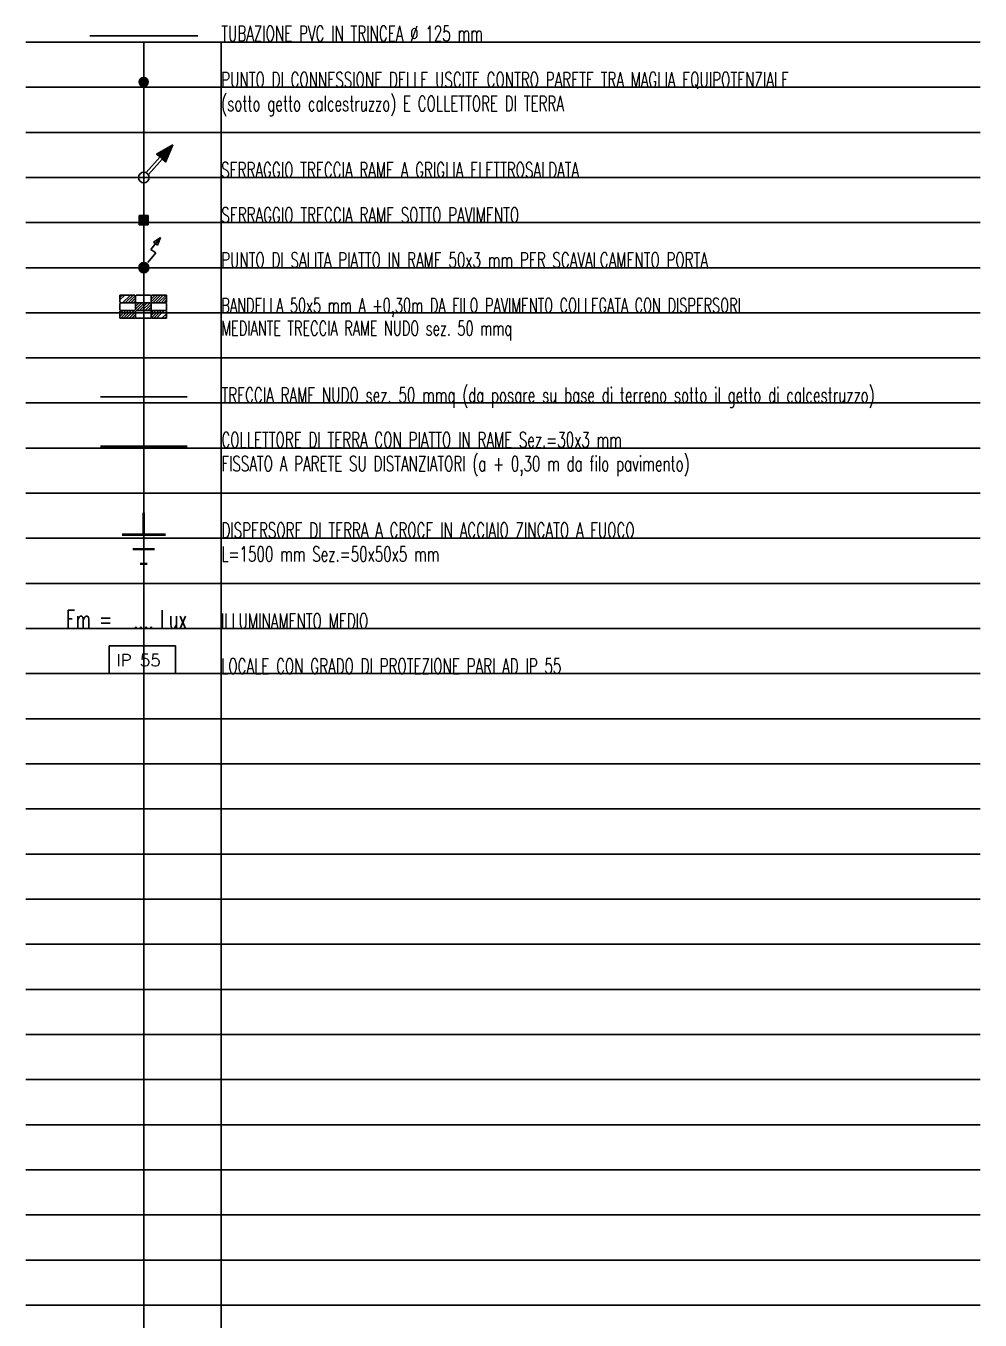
# Model space of a CAD drawing. Extents: x 102 to 7323, y -205 to 4128.
# Drawn here: x 5750 to 7323, y 1896 to 4029 of the extents above; entities that cross this region are included whole.
import ezdxf
from ezdxf.enums import TextEntityAlignment as Align

# ---------------------------------------------------------------- set-up
doc = ezdxf.new("R2010")
doc.units = 0
doc.header["$LTSCALE"] = 100
doc.header["$MEASUREMENT"] = 0
doc.linetypes.add('BORDER', pattern=[44.45, 12.7, -6.35, 12.7, -6.35, 0, -6.35])
doc.linetypes.add('INGOMBRO', pattern=[0.2, 0.1, -0.1])
doc.layers.get('0').update_dxf_attribs({"linetype": 'CONTINUOUS'})
for name, color, linetype in [('FM', 240, 'CONTINUOUS'), ('GRIGLIA', 3, 'CONTINUOUS'), ('LC', 3, 'CONTINUOUS'), ('R', 2, 'CONTINUOUS'), ('RETE', 14, 'CONTINUOUS'), ('SCRITTE', 7, 'CONTINUOUS'), ('SCRITTE1', 90, 'CONTINUOUS'), ('TERRA', 14, 'INGOMBRO'), ('TERRA1', 14, 'CONTINUOUS'), ('TUB', 14, 'BORDER')]:
    doc.layers.add(name, color=color, linetype=linetype)
doc.styles.add('1', font='SIMPLEX', dxfattribs={"width": 0.65})
doc.styles.add('ROMANS', font='romans')

# ---------------------------------------------------------------- blocks, each defined once
blk = doc.blocks.new('IP55')
at = {"layer": 'SCRITTE'}
blk.add_lwpolyline([(-54.5, -22.8), (-54.5, 22.8), (54.5, 22.8), (54.5, -22.8)], close=True, dxfattribs=at)
at = {"layer": 'SCRITTE', "style": 'ROMANS'}
blk.add_text('IP 55', height=20, dxfattribs=at).set_placement((-42.5, -10.8))
blk = doc.blocks.new('BLO')
at = {"layer": 'FM'}
for p, q in [((-1.6, -5.7), (-1.6, -28.4)), ((1.6, -5.7), (1.6, -28.4)), ((0, -48.1), (-6.7, -28.4)), ((-6.7, -28.4), (-1.6, -28.4)), ((6.7, -28.4), (0, -48.1)), ((1.6, -28.4), (6.7, -28.4))]:
    blk.add_line(p, q, dxfattribs=at)
blk.add_circle((0, 0), 5.88, dxfattribs=at)
at = {"layer": 'R'}
for p, q in [((0.4, -46.8), (-6, -28.1)), ((0.8, -45.6), (-5, -28.4)), ((1.3, -44.4), (-4.2, -28.4)), ((1.7, -43.1), (-3.3, -28.4)), ((2.1, -41.9), (-2.5, -28.4)), ((2.5, -40.6), (-1.6, -28.4)), ((3, -39.4), (-0.8, -28.4)), ((3.4, -38.2), (0, -28.4)), ((3.8, -36.9), (0.9, -28.4)), ((4.2, -35.7), (1.7, -28.4)), ((4.7, -34.5), (2.6, -28.4)), ((5.1, -33.2), (3.4, -28.4)), ((5.5, -32), (4.3, -28.4)), ((5.9, -30.8), (5.1, -28.4)), ((6.3, -29.5), (6, -28.4))]:
    blk.add_line(p, q, dxfattribs=at)
blk = doc.blocks.new('NODO')
at = {"const_width": 3.44}
for points in [[(-0.1, 19.7), (-0.1, 29.7)], [(-0.1, 19.7), (-0.1, -0.3)], [(-30.1, -0.3), (29.9, -0.3)], [(-15.1, -20.3), (14.9, -20.3)], [(-5.1, -40.3), (4.9, -40.3)]]:
    blk.add_lwpolyline(points, dxfattribs=at)
blk = doc.blocks.new('*X94')
at = {"color": 0}
for p, q in [((52, 269.79), (52.71, 270.5)), ((52, 270.14), (52.36, 270.5)), ((52.06, 269.5), (53.06, 270.5)), ((52.42, 269.5), (53.42, 270.5)), ((52.77, 269.5), (53.77, 270.5)), ((53.13, 269.5), (54, 270.37)), ((53.48, 269.5), (54, 270.02)), ((53.83, 269.5), (54, 269.67))]:
    blk.add_line(p, q, dxfattribs=at)
blk = doc.blocks.new('*X97')
at = {"color": 0}
for p, q in [((56, 269.55), (56.95, 270.5)), ((56, 269.9), (56.6, 270.5)), ((56, 270.25), (56.25, 270.5)), ((56.31, 269.5), (57.31, 270.5)), ((56.66, 269.5), (57.66, 270.5)), ((57.37, 269.5), (58, 270.13)), ((57.72, 269.5), (58, 269.78))]:
    blk.add_line(p, q, dxfattribs=at)
blk = doc.blocks.new('*X96')
at = {"color": 0}
for p, q in [((56, 271.67), (56.83, 272.5)), ((56, 272.02), (56.48, 272.5)), ((56, 272.37), (56.13, 272.5)), ((56.19, 271.5), (57.19, 272.5)), ((56.54, 271.5), (57.54, 272.5)), ((56.89, 271.5), (57.89, 272.5)), ((57.25, 271.5), (58, 272.25)), ((57.6, 271.5), (58, 271.9))]:
    blk.add_line(p, q, dxfattribs=at)
blk = doc.blocks.new('*X93')
at = {"color": 0}
for p, q in [((52, 271.91), (52.59, 272.5)), ((52, 272.26), (52.24, 272.5)), ((52.3, 271.5), (53.3, 272.5)), ((52.65, 271.5), (53.65, 272.5)), ((53, 271.5), (54, 272.5)), ((53.36, 271.5), (54, 272.14)), ((53.71, 271.5), (54, 271.79))]:
    blk.add_line(p, q, dxfattribs=at)
blk = doc.blocks.new('*X95')
at = {"color": 0}
for p, q in [((54, 270.73), (54.77, 271.5)), ((54, 271.08), (54.42, 271.5)), ((54, 271.44), (54.06, 271.5)), ((54.13, 270.5), (55.13, 271.5)), ((54.48, 270.5), (55.48, 271.5)), ((54.83, 270.5), (55.83, 271.5)), ((55.19, 270.5), (56, 271.31)), ((55.54, 270.5), (56, 270.96)), ((55.89, 270.5), (56, 270.61))]:
    blk.add_line(p, q, dxfattribs=at)
blk = doc.blocks.new('nodo_eq')
at = {"layer": 'FM'}
for p, q in [((6225.4, 2626.1), (6225.4, 2614.1)), ((6249.9, 2626.1), (6225.4, 2626.1)), ((6251, 2614), (6251, 2626.1)), ((6275.8, 2626.1), (6252.3, 2626.1)), ((6276.6, 2619.7), (6276.6, 2626.1)), ((6302.2, 2626.1), (6277.5, 2626.1)), ((6302.2, 2613.8), (6302.2, 2626.1)), ((6225.4, 2613.3), (6250.1, 2613.3)), ((6225.4, 2612.4), (6225.4, 2601.4)), ((6251, 2601.1), (6251, 2612.4)), ((6251.5, 2613.3), (6275.7, 2613.3)), ((6276.6, 2613.8), (6276.6, 2619.7)), ((6276.6, 2600.6), (6276.6, 2612.6)), ((6277.2, 2613.3), (6302.2, 2613.3)), ((6302.2, 2600.7), (6302.2, 2612.1)), ((6250.4, 2600.5), (6225.4, 2600.5)), ((6225.4, 2599.7), (6225.4, 2587.7)), ((6225.4, 2587.7), (6250.4, 2587.7)), ((6251, 2587.7), (6251, 2599.7)), ((6251.6, 2587.7), (6276.2, 2587.7)), ((6275.8, 2600.5), (6252, 2600.5)), ((6276.6, 2587.7), (6276.6, 2599.9)), ((6277.5, 2587.7), (6302.2, 2587.7)), ((6302.2, 2600.5), (6277.7, 2600.5)), ((6302.2, 2587.7), (6302.2, 2599.7))]:
    blk.add_line(p, q, dxfattribs=at)
at = {"layer": 'FM', "xscale": 12.80000000000291, "yscale": 12.80000000000291, "zscale": 12.80000000000291, "rotation": 180}
for name in ['*X97', '*X94', '*X95', '*X96', '*X93']:
    blk.add_blockref(name, (6967.8, 6075.7), dxfattribs=at)
blk = doc.blocks.new('Lux')
at = {"layer": 'SCRITTE1', "style": '1', "width": 0.65}
blk.add_text('Em =     Lux', height=25, dxfattribs=at).set_placement((0, 0))
blk.add_attdef('200', text='', height=25, dxfattribs=at).set_placement((106.4, 0), align=Align.CENTER)

msp = doc.modelspace()

# ---------------------------------------------------------------- linework, layer by layer
at = {"layer": 'FM', "linetype": 'Continuous'}
for p, q in [((5936.3, 3716.4), (5951.3, 3716.4)), ((5936.3, 3716.4), (5936.3, 3701.4)), ((5936.3, 3714.9), (5951.3, 3714.9)), ((5936.3, 3713.4), (5951.3, 3713.4)), ((5951.3, 3716.4), (5951.3, 3701.4)), ((5936.3, 3711.9), (5951.3, 3711.9)), ((5936.3, 3710.4), (5951.3, 3710.4)), ((5936.3, 3708.9), (5951.3, 3708.9)), ((5936.3, 3707.4), (5951.3, 3707.4)), ((5936.3, 3705.9), (5951.3, 3705.9)), ((5936.3, 3704.4), (5951.3, 3704.4)), ((5936.3, 3702.9), (5951.3, 3702.9)), ((5936.3, 3701.4), (5951.3, 3701.4))]:
    msp.add_line(p, q, dxfattribs=at)
at = {"layer": 'FM'}
for p, q in [((5955.9, 3660.3), (5971.6, 3680.4)), ((5971.6, 3680.4), (5960.4, 3672.6)), ((5966.8, 3667.7), (5960.4, 3672.6)), ((5971.6, 3680.4), (5966.8, 3667.7)), ((5951, 3638.9), (5964.2, 3655)), ((5964.2, 3655), (5955.9, 3660.3))]:
    msp.add_line(p, q, dxfattribs=at)
for centre, radius in [((5944, 3936.7), 7.5), ((5944, 3936.7), 6), ((5944, 3936.7), 4.5), ((5944, 3936.7), 3), ((5944, 3936.7), 1.5), ((5944.2, 3630.6), 8.4), ((5944.2, 3630.6), 6.3), ((5944.2, 3630.6), 4.2), ((5944.2, 3630.6), 2.1)]:
    msp.add_circle(centre, radius, dxfattribs=at)
at = {"layer": 'GRIGLIA'}
for p, q in [((7322.7, 4002.4), (5749.8, 4002.4)), ((5944.2, 4002.4), (5944.2, 209.8)), ((6071.8, 4002.4), (6071.8, 209.8)), ((7322.7, 3928.1), (5749.8, 3928.1)), ((7322.7, 3853.7), (5749.8, 3853.7)), ((7322.7, 3779.3), (5749.8, 3779.3)), ((7322.7, 3705), (5749.8, 3705)), ((7322.7, 3630.6), (5749.8, 3630.6)), ((7322.7, 3556.2), (5749.8, 3556.2)), ((7322.7, 3481.9), (5749.8, 3481.9)), ((7322.7, 3407.5), (5749.8, 3407.5)), ((7322.7, 3333.1), (5749.8, 3333.1)), ((7322.7, 3258.8), (5749.8, 3258.8)), ((7322.7, 3184.4), (5749.8, 3184.4)), ((7322.7, 3110.1), (5749.8, 3110.1)), ((7322.7, 3035.7), (5749.8, 3035.7)), ((7322.7, 2961.3), (5749.8, 2961.3)), ((7322.7, 2887), (5749.8, 2887)), ((7322.7, 2812.6), (5749.8, 2812.6)), ((7322.7, 2738.2), (5749.8, 2738.2)), ((7322.7, 2663.9), (5749.8, 2663.9)), ((7322.7, 2589.5), (5749.8, 2589.5)), ((7322.7, 2515.1), (5749.8, 2515.1)), ((7322.7, 2440.8), (5749.8, 2440.8)), ((7322.7, 2366.4), (5749.8, 2366.4)), ((7322.7, 2292), (5749.8, 2292)), ((7322.7, 2217.7), (5749.8, 2217.7)), ((7322.7, 2143.3), (5749.8, 2143.3)), ((7322.7, 2068.9), (5749.8, 2068.9)), ((7322.7, 1994.6), (5749.8, 1994.6)), ((7322.7, 1920.2), (5749.8, 1920.2))]:
    msp.add_line(p, q, dxfattribs=at)
at = {"layer": 'TERRA', "ltscale": 100}
msp.add_line((6015.8, 3417.7), (5872.7, 3417.7), dxfattribs=at)
at = {"layer": 'TERRA1'}
msp.add_line((6015.8, 3335.1), (5872.7, 3335.1), dxfattribs=at)
at = {"layer": 'TERRA1', "ltscale": 20, "const_width": 5}
msp.add_lwpolyline([(5872.7, 3335.1), (6015.8, 3335.1)], dxfattribs=at)
at = {"layer": 'TUB'}
msp.add_line((5855.1, 4013), (6033.3, 4013), dxfattribs=at)

# ---------------------------------------------------------------- block references
at = {"layer": 'FM', "xscale": 1.499999999999514, "yscale": 1.499999999999514, "zscale": 1.499999999999514, "rotation": 138.2693813071846}
msp.add_blockref('BLO', (5944.2, 3779.3), dxfattribs=at)
at = {"layer": 'FM'}
msp.add_blockref('nodo_eq', (-320.5, 959.4), dxfattribs=at)
at = {"layer": 'LC'}
msp.add_blockref('IP55', (5941.7, 2984.2), dxfattribs=at)
at = {"layer": 'RETE', "xscale": 1.199999999998908, "yscale": 1.199999999998908, "zscale": 1.199999999999999}
msp.add_blockref('NODO', (5944.1, 3190.8), dxfattribs=at)
at = {"layer": 'SCRITTE', "xscale": 1.200000000000727, "yscale": 1.200000000000727, "zscale": 2}
msp.add_blockref('Lux', (5816, 3035.9), dxfattribs=at).add_auto_attribs({'200': '....'})

# ---------------------------------------------------------------- texts
at = {"layer": 'SCRITTE', "style": '1', "width": 0.65}
for s, height, p in [('TUBAZIONE PVC IN TRINCEA %%C 125 mm', 25, (6071.9, 4004.2)), ('PUNTO DI CONNESSIONE DELLE USCITE CONTRO PARETE TRA MAGLIA EQUIPOTENZIALE ', 25, (6071.8, 3928)), ('(sotto getto calcestruzzo) E COLLETTORE DI TERRA', 25, (6071.8, 3888.7)), ('SERRAGGIO TRECCIA RAME A GRIGLIA ELETTROSALDATA', 25, (6071.7, 3779.3)), ('SERRAGGIO TRECCIA RAME SOTTO PAVIMENTO', 25, (6071.9, 3704.9)), ('PUNTO DI SALITA PIATTO IN RAME 50x3 mm PER SCAVALCAMENTO PORTA', 25, (6071.7, 3630.8)), ('BANDELLA 50x5 mm A +0,30m DA FILO PAVIMENTO COLLEGATA CON DISPERSORI ', 24, (6071.9, 3556.4)), ('MEDIANTE TRECCIA RAME NUDO sez. 50 mmq ', 24, (6071.9, 3518.7)), ('TRECCIA RAME NUDO sez. 50 mmq (da posare su base di terreno sotto il getto di calcestruzzo)', 25, (6072.1, 3408)), ('COLLETTORE DI TERRA CON PIATTO IN RAME Sez.=30x3 mm ', 25, (6072.1, 3334.3)), ('FISSATO A PARETE SU DISTANZIATORI (a + 0,30 m da filo pavimento)', 25, (6072.1, 3295)), ('DISPERSORE DI TERRA A CROCE IN ACCIAIO ZINCATO A FUOCO', 25, (6072.1, 3185.3)), ('L=1500 mm Sez.=50x50x5 mm', 25, (6072.1, 3146)), ('ILLUMINAMENTO MEDIO', 25, (6071.2, 3035.7)), ('LOCALE CON GRADO DI PROTEZIONE PARI AD IP 55', 25, (6071.7, 2961.2))]:
    msp.add_text(s, height=height, dxfattribs=at).set_placement(p)

doc.saveas('drawing.dxf')
